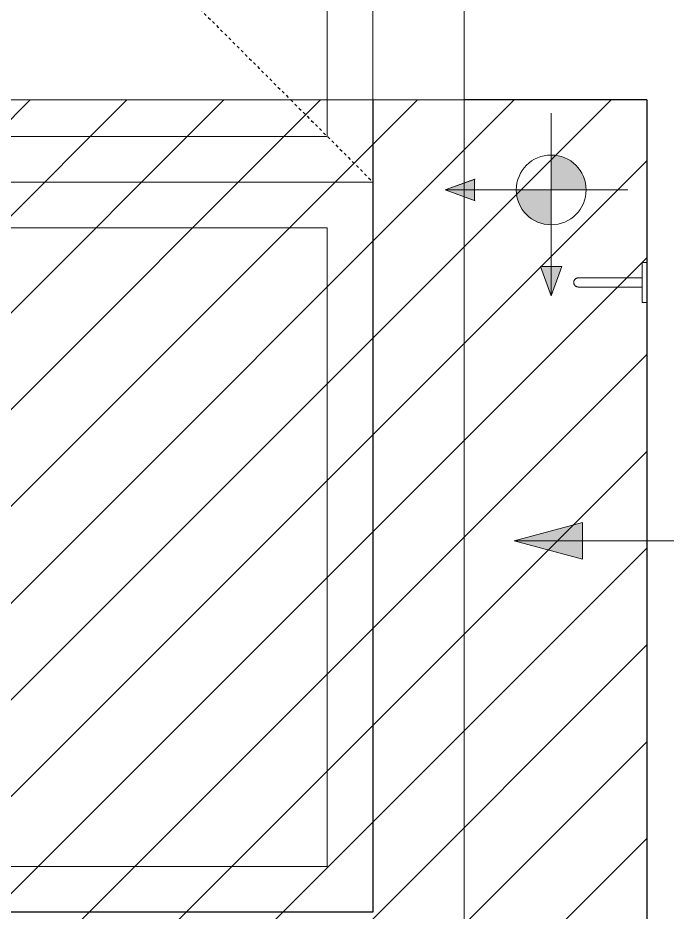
# Model space of a CAD drawing. Header units: millimetres. Extents: x 12743 to 28099, y -16955 to 3225.
# Drawn here: x 23239 to 23950, y 710 to 1690 of the extents above; entities that cross this region are included whole.
import ezdxf

# ---------------------------------------------------------------- set-up
doc = ezdxf.new("R2010")
doc.units = ezdxf.units.MM
doc.linetypes.add('Dash', pattern=[6.349999999999998, 3.174999999999999, -3.174999999999999])
for name, color, linetype, lineweight in [('A-ANNO-NOTE', 131, 'Continuous', 9), ('A-DETL-GENF', 92, 'Continuous', 9), ('A-DETL-THIN', 151, 'Continuous', 9), ('A-GLAZ', 151, 'Continuous', 9), ('A-GLAZ-HDLN', 1, 'Dash', 25), ('A-WALL', 113, 'Continuous', 25), ('A-WALL-PATT', 111, 'Continuous', 25), ('G-ANNO-TEXT', 231, 'Continuous', 9), ('I-FURN', 30, 'Continuous', 9)]:
    doc.layers.add(name, color=color, linetype=linetype, lineweight=lineweight)

# ---------------------------------------------------------------- blocks, each defined once
blk = doc.blocks.new('Janela basculante e folha fixa - 80 x 160 cm-4197805-ELEVAÇÃO 5 BANHEIRO')
at = {"layer": 'A-GLAZ'}
for p, q in [((-1000.379936705964, 1600), (-1000.379936705964, 2409.999999999948)), ((-1100.379936705956, 2309.999999999959), (-1100.379936705956, 1600.000000000002)), ((-1150.379936705979, 1600), (-1150.379936705979, 2259.999999999945)), ((-1150.379936705979, 1559.999999999951), (-1150.379936705979, 1600)), ((-1100.379936705956, 1600.000000000002), (-1100.379936705956, 709.9999999999399)), ((-1000.379936705964, 609.9999999999479), (-1000.379936705964, 1600)), ((-1850.379936705979, 1559.999999999951), (-1150.379936705979, 1559.999999999951)), ((-1100.379936705964, 1509.999999999945), (-1900.379936705964, 1509.999999999945)), ((-1850.379936705979, 1459.999999999947), (-1150.379936705979, 1459.999999999947)), ((-1150.379936705979, 759.999999999952), (-1150.379936705979, 1459.999999999947)), ((-1685.379936705966, 759.999999999952), (-1150.379936705979, 759.999999999952)), ((-1100.379936705956, 709.9999999999399), (-1685.379936705967, 709.9999999999399))]:
    blk.add_line(p, q, dxfattribs=at)
at = {"layer": 'A-GLAZ-HDLN'}
for p, q in [((-1900.379936705964, 2309.999999999948), (-1190.379936706008, 1600)), ((-1190.379936706008, 1600), (-1100.379936705964, 1509.999999999957))]:
    blk.add_line(p, q, dxfattribs=at)
blk = doc.blocks.new('CABIDEIRO 60CM - CABIDEIRO 60CM-4683106-ELEVAÇÃO 5 BANHEIRO')
at = {"layer": 'I-FURN', "color": 9}
for p, q in [((-800.3799367059522, 1422.000000000002), (-805.3799367059532, 1422.000000000002)), ((-805.3799367059522, 1400), (-805.3799367059523, 1422)), ((-805.3799367059534, 1405.000000000002), (-875.3799367059537, 1405.000000000002)), ((-875.3799367059537, 1395.000000000002), (-805.3799367059534, 1395.000000000002)), ((-805.3799367059523, 1378), (-805.3799367059522, 1400)), ((-805.3799367059532, 1378.000000000002), (-800.3799367059522, 1378.000000000002))]:
    blk.add_line(p, q, dxfattribs=at)
for points, knots in [([(-875.3799367059524, 1405), (-875.4883136685314, 1405.00000000003), (-875.7050675768945, 1404.992857980227), (-876.032957834231, 1404.960764766318), (-876.3580784175683, 1404.907428795714), (-876.6749825925433, 1404.833078462923), (-876.9861828010486, 1404.738032141268), (-877.2944987037002, 1404.62269685686), (-877.5946887912452, 1404.487566406631), (-877.8817861976495, 1404.333219762598), (-878.1577866538713, 1404.160316656511), (-878.5150655029205, 1403.906030421744), (-878.8443225172202, 1403.617720839224), (-879.1400810547898, 1403.29908264372), (-879.419001033719, 1402.961615902459), (-879.7226227546, 1402.50715083492), (-880.0116146413046, 1401.918887744353), (-880.2946493977807, 1401.090772296712), (-880.3780016237622, 1400.436332312999), (-880.3799367059524, 1400)], [0.5, 0.5, 0.5, 0.5, 0.5208333333333334, 0.5416666666666667, 0.5625, 0.5833333333333334, 0.6041666666666667, 0.625, 0.6458333333333333, 0.6666666666666666, 0.6875, 0.7083333333333333, 0.75, 0.7708333333333334, 0.7916666666666667, 0.8333333333333334, 0.875, 0.9166666666666666, 1, 1, 1, 1]), ([(-880.3799367059524, 1400), (-880.3780016237622, 1399.563667687001), (-880.2946487696454, 1398.909227699461), (-880.0116156881967, 1398.081112262028), (-879.7226187764097, 1397.492849140835), (-879.4190127589113, 1397.038384169), (-879.1400607450814, 1396.700917232503), (-878.8444326502777, 1396.382279831979), (-878.4318616003698, 1396.021886760681), (-877.9770357374244, 1395.718226378696), (-877.5947734704189, 1395.512434109444), (-877.2944760139811, 1395.377303004858), (-876.9861888807511, 1395.261967895785), (-876.6749809634516, 1395.166921527149), (-876.3580788542318, 1395.092571206945), (-876.0329577166677, 1395.039235232973), (-875.705067610484, 1395.00714201995), (-875.4883136685312, 1395.00000000003), (-875.3799367059523, 1395)], [0, 0, 0, 0, 0.08333333333333333, 0.125, 0.1666666666666667, 0.2083333333333333, 0.2291666666666667, 0.25, 0.2916666666666666, 0.3333333333333333, 0.3541666666666666, 0.375, 0.3958333333333334, 0.4166666666666667, 0.4375, 0.4583333333333334, 0.4791666666666667, 0.5, 0.5, 0.5, 0.5])]:
    blk.add_open_spline(points, degree=3, knots=knots, dxfattribs=at)
blk = doc.blocks.new('CRT_ANO_Seta de piso - seta de piso-279760-ELEVAÇÃO 5 BANHEIRO')
at = {"layer": 'A-ANNO-NOTE'}
h = blk.add_hatch(color=256, dxfattribs=at)
edge = h.paths.add_edge_path()
edge.add_arc((-905.1064488630889, 1501.363302152672), 38.24646045988681, 6.252776074688882e-13, 90.0000000000004, ccw=False)
edge.add_line((-866.8599884032021, 1501.363302152672), (-905.1064488630889, 1501.363302152672))
edge.add_line((-905.1064488630889, 1501.363302152672), (-905.1064488630889, 1539.609762612559))
for points in [[(-989.173831978528, 1489.701793627063), (-1021.213563329417, 1501.363302152672), (-989.173831978528, 1513.024810678281)], [(-893.44494033748, 1417.295919037233), (-905.1064488630896, 1385.256187686344), (-916.7679573886985, 1417.295919037233)]]:
    blk.add_hatch(color=256, dxfattribs=at).paths.add_polyline_path(points)
h = blk.add_hatch(color=256, dxfattribs=at)
edge = h.paths.add_edge_path()
edge.add_arc((-905.1064488630889, 1501.363302152672), 38.24646045988701, 180.0000000000002, 269.9999999999999, ccw=False)
edge.add_line((-943.3529093229755, 1501.363302152672), (-905.1064488630889, 1501.363302152672))
edge.add_line((-905.1064488630889, 1501.363302152672), (-905.1064488630891, 1463.116841692785))
for p, q in [((-905.1064488630896, 1385.256187686344), (-905.1064488630884, 1585.430685268112)), ((-905.1064488630889, 1539.609762612559), (-905.1064488630889, 1501.363302152672)), ((-1021.213563329417, 1501.363302152672), (-988.3167939033087, 1513.336747027294)), ((-989.173831978528, 1513.024810678281), (-1021.213563329417, 1501.363302152672)), ((-989.173831978528, 1489.701793627063), (-989.173831978528, 1513.024810678281)), ((-1021.213563329417, 1501.363302152672), (-821.0390657476497, 1501.363302152672)), ((-1021.213563329417, 1501.363302152672), (-988.3167939033087, 1489.38985727805)), ((-1021.213563329417, 1501.363302152672), (-989.173831978528, 1489.701793627063)), ((-905.1064488630889, 1501.363302152672), (-943.3529093229755, 1501.363302152672)), ((-905.1064488630889, 1501.363302152672), (-866.8599884032021, 1501.363302152672)), ((-905.1064488630891, 1463.116841692785), (-905.1064488630889, 1501.363302152672)), ((-893.44494033748, 1417.295919037233), (-916.7679573886985, 1417.295919037233)), ((-916.7679573886985, 1417.295919037233), (-905.1064488630896, 1385.256187686344)), ((-905.1064488630896, 1385.256187686344), (-893.44494033748, 1417.295919037233))]:
    blk.add_line(p, q, dxfattribs=at)
blk.add_circle((-905.1064488630889, 1501.363302152672), 38.24646045988677, dxfattribs=at)
for radius, start, end in [(38.24646045988681, 2.544443745170813e-13, 90.00000000000007), (38.24646045988701, 179.9999999999999, 269.9999999999995)]:
    blk.add_arc((-905.1064488630889, 1501.363302152672), radius, start, end, dxfattribs=at)

msp = doc.modelspace()

# ---------------------------------------------------------------- hatches: boundary and pattern name
at = {"layer": 'A-DETL-GENF'}
h = msp.add_hatch(dxfattribs=at)
h.set_pattern_fill('FP_7', style=0, pattern_type=2)
h.set_pattern_definition([(45, (24728.07687560528, 0), (-53.03300858899107, 53.03300858899107), [])])
h.paths.add_polyline_path([(22727.69693889932, 400.0000000000016), (23927.69693889932, 400.0000000000016), (23927.69693889932, 1600.000000000002), (22727.69693889932, 1600.000000000002), (22727.69693889932, 415.7875475059378)])
at = {"layer": 'A-WALL-PATT', "lineweight": 9}
h = msp.add_hatch(dxfattribs=at)
h.set_pattern_fill('FP_9', color=256, style=0, pattern_type=2)
h.set_pattern_definition([(90, (24022.69687560528, 400), (-1200, 7.347880794884119e-14), []), (180, (24022.69687560528, 400), (-1.469576158976824e-13, -1200), [])])
h.paths.add_polyline_path([(22592.69693890029, 180.0000000000002), (22592.8057071584, 180.0000000000002), (22607.11768127029, 180.0118656281584), (22630.73216971449, 313.9362846213324), (22633.54949477568, 333.7634075959953), (22635.0377346468, 353.7343181420565), (22635.10062678091, 374.023011779283), (22634.59458026443, 386.4433501119415), (22633.06799954962, 402.4748041710067), (22630.81013493861, 417.6810770466542), (22628.35398660461, 430.0000000000002), (22568.30500842199, 430.0000000000002), (22566.15256455782, 374.2176340297059), (22565.03019054855, 356.7897230491148), (22564.38862531502, 352.2743105266674), (22563.37951129333, 349.163103889625), (22561.84430015563, 347.9466314452625), (22559.70911678215, 347.6620556359139), (22557.77342852153, 348.010375535041), (22556.08380274187, 350.2784400200773), (22555.31645557229, 353.9510223153129), (22554.60712173388, 361.2082511828158), (22553.97733564987, 371.3194540461064), (22552.46366462186, 407.5708602166148), (22551.45455060318, 430.0000000000002), (22527.69693889931, 430.0000000000002), (22527.69693889931, 180.0000000000002), (22543.15990186228, 180.0000000000002)])
h.paths.add_polyline_path([(23041.08418832854, 401.8761097599565), (23041.08330475412, 401.8761097599565), (23041.08330475412, 401.8711598158947)])
h.paths.add_polyline_path([(23927.69693889932, 180.0000000000002), (23927.72861500223, 180.0000000000002), (23927.69693889932, 1378.000000000002), (23922.69693889932, 1378.000000000002), (23922.69693889932, 1395.000000000002), (23851.14971178476, 1395.27522153007), (23850.19693889932, 1395.66987298108), (23849.16140499339, 1396.464466094069), (23848.3668118804, 1397.500000000002), (23847.86730976788, 1398.705904774489), (23847.69693889932, 1400.000000000002), (23847.86730976788, 1401.294095225514), (23848.36681188039, 1402.500000000002), (23849.16140499339, 1403.535533905935), (23851.14971178476, 1404.724778469931), (23851.40284367381, 1404.829629131447), (23853.99103412483, 1405.000000000002), (23922.69693889932, 1405.000000000002), (23922.69693889932, 1422.000000000002), (23927.69693889932, 1422.000000000002), (23927.69693889932, 1600.000000000002), (23727.69693889931, 1600.000000000002), (23727.69693889931, 609.9999999999485), (23042.69693889931, 609.9999999999485), (23042.69693889931, 590.000000000004), (23177.22272076103, 589.7352075679734), (23179.41764785936, 589.0479391840698), (23181.92465745433, 587.8989847283369), (23185.68467668104, 584.992122950663), (23188.04617032213, 580.8512039519262), (23189.06379619378, 577.7675891839227), (23189.69693890029, 575.0000000000041), (23183.86290473678, 574.9002202527802), (23184.48545973397, 572.5098965970675), (23184.48545973397, 570.0000000000036), (23181.39759014382, 569.9230835195123), (23180.12457472416, 550.7714867068769), (23178.6628442904, 541.4591019476704), (23173.87781567688, 521.6519417379697), (23169.32709558255, 510.1840666368548), (23163.3866541613, 496.6189372263311), (23151.05276450569, 476.6225541975502), (23135.92707753419, 458.6125863306021), (23118.36411537223, 442.7272727272756), (23099.21039757205, 429.5028120066372), (23080.86148010066, 418.7668696968099), (23041.08330475412, 401.870076076118), (23037.74723408695, 377.4045554010396), (23037.82747385919, 373.3556230604082), (23039.93235334452, 353.734318142057), (23066.43204613771, 228.4811658834277), (23076.86072265288, 180.0000000000002), (23927.04879075116, 180.0000000000002)])
h.paths.add_polyline_path([(22559.99556368722, 420.9271446248919), (22560.03201976192, 430.0000000000002), (22559.68611895244, 430.0000000000002), (22559.95910761252, 421.967342723381)])
h.paths.add_polyline_path([(22727.69693889931, 1110.000000000001), (22727.69693889931, 1349.958760345894), (22697.69693889931, 1349.958760345895), (22679.86177218295, 1347.778825835454), (22668.41049346639, 1343.885986936503), (22656.27874094725, 1337.53923644598), (22642.53347104136, 1324.803601050269), (22630.88051853346, 1306.590018099057), (22626.65179441423, 1294.047298967852), (22624.73817855341, 1277), (22624.73817855341, 1110.000000000001), (22702.46616352267, 1110.000000000001)])
h.paths.add_polyline_path([(22527.69693889931, 1110.000000000001), (22600.6556992452, 1110.000000000001), (22600.6556992452, 1277), (22603.93977747057, 1301.434332097192), (22608.57491027202, 1314.98192153776), (22614.94741698842, 1327.424269791385), (22625.53552521706, 1341.818078372594), (22640.12255548756, 1355.10845988684), (22658.03360417766, 1365.422926097618), (22674.87578033034, 1371.241616105246), (22697.69693889931, 1374.041239654105), (22727.69693889931, 1374.041239654105), (22727.69693889931, 1600.000000000002), (22565.69693889931, 1600.000000000002), (22565.69693889931, 1457.986528705997), (22564.63547702734, 1455.567210320114), (22561.49635376095, 1454.161285544037), (22558.42665864479, 1455.737558203477), (22557.69693889931, 1458.812086603621), (22557.69693889931, 1600.000000000002), (22527.42867045417, 1600.000000000002), (22527.69693889931, 1465.000000000002), (22532.69693889931, 1465.000000000002), (22532.69693889931, 1425.000000000002), (22557.69693889931, 1425.000000000002), (22564.02295813854, 1423.466795487829), (22568.62667210193, 1420.123001275516), (22571.72558047894, 1415.043360997938), (22572.46368999531, 1410.960084323081), (22572.69693889931, 1410.960084323081), (22572.69693889931, 1425.000000000002), (22598.69693889931, 1425.000000000002), (22598.69693889931, 1375.000000000001), (22591.61348242855, 1375.000000000001), (22591.44311156, 1336.000000000002), (22581.61348242855, 1336.000000000002), (22581.61348242855, 1375.000000000001), (22572.69693889931, 1375.000000000001), (22572.4406322524, 1388.711459471946), (22571.18804372129, 1383.710362250358), (22567.77748586813, 1379.041899736566), (22563.43719038478, 1376.141807012332), (22557.69693889931, 1375.000000000002), (22532.69693889931, 1375.000000000002), (22532.69693889931, 1335.000000000002), (22527.69693889931, 1335.000000000002), (22527.69693889931, 1123.761440987815)])
at = {"layer": 'G-ANNO-TEXT'}
msp.add_hatch(color=7, dxfattribs=at).paths.add_polyline_path([(23782.26230018569, 1117.004127384293), (23857.26230018569, 1096.907937951959), (23857.26230018569, 1137.100316816628)])

# ---------------------------------------------------------------- linework, layer by layer
at = {"layer": 'A-DETL-THIN'}
for p, q in [((23927.69693889933, 1600), (22727.69693889933, 1600)), ((23927.69693889933, 400.0000000000013), (23927.69693889933, 1600))]:
    msp.add_line(p, q, dxfattribs=at)
at = {"layer": 'A-WALL'}
for p, q in [((23627.69693889931, 1600), (23627.69693889931, 709.9999999999479)), ((23927.72861500223, 1600), (23727.69693889931, 1600)), ((23927.69693889933, 1600), (23927.69693889933, 200)), ((23627.69693889931, 709.9999999999479), (23042.69693889931, 709.9999999999479))]:
    msp.add_line(p, q, dxfattribs=at)
at = {"layer": 'G-ANNO-TEXT', "color": 7}
for p, q in [((23857.26230018569, 1137.100316816628), (23782.26230018569, 1117.004127384293)), ((23857.26230018569, 1096.907937951959), (23857.26230018569, 1137.100316816628)), ((23782.26230018569, 1117.004127384293), (23857.26230018569, 1096.907937951959)), ((23782.26230018569, 1117.004127384293), (24110.98142501642, 1117.004127384293))]:
    msp.add_line(p, q, dxfattribs=at)

# ---------------------------------------------------------------- block references
at = {"layer": 'A-ANNO-NOTE'}
msp.add_blockref('CRT_ANO_Seta de piso - seta de piso-279760-ELEVAÇÃO 5 BANHEIRO', (24728.07687560528, 0), dxfattribs=at)
at = {"layer": 'A-GLAZ'}
msp.add_blockref('Janela basculante e folha fixa - 80 x 160 cm-4197805-ELEVAÇÃO 5 BANHEIRO', (24728.07687560528, 0), dxfattribs=at)
at = {"layer": 'I-FURN', "color": 9}
msp.add_blockref('CABIDEIRO 60CM - CABIDEIRO 60CM-4683106-ELEVAÇÃO 5 BANHEIRO', (24728.07687560528, 0), dxfattribs=at)

doc.saveas('drawing.dxf')
